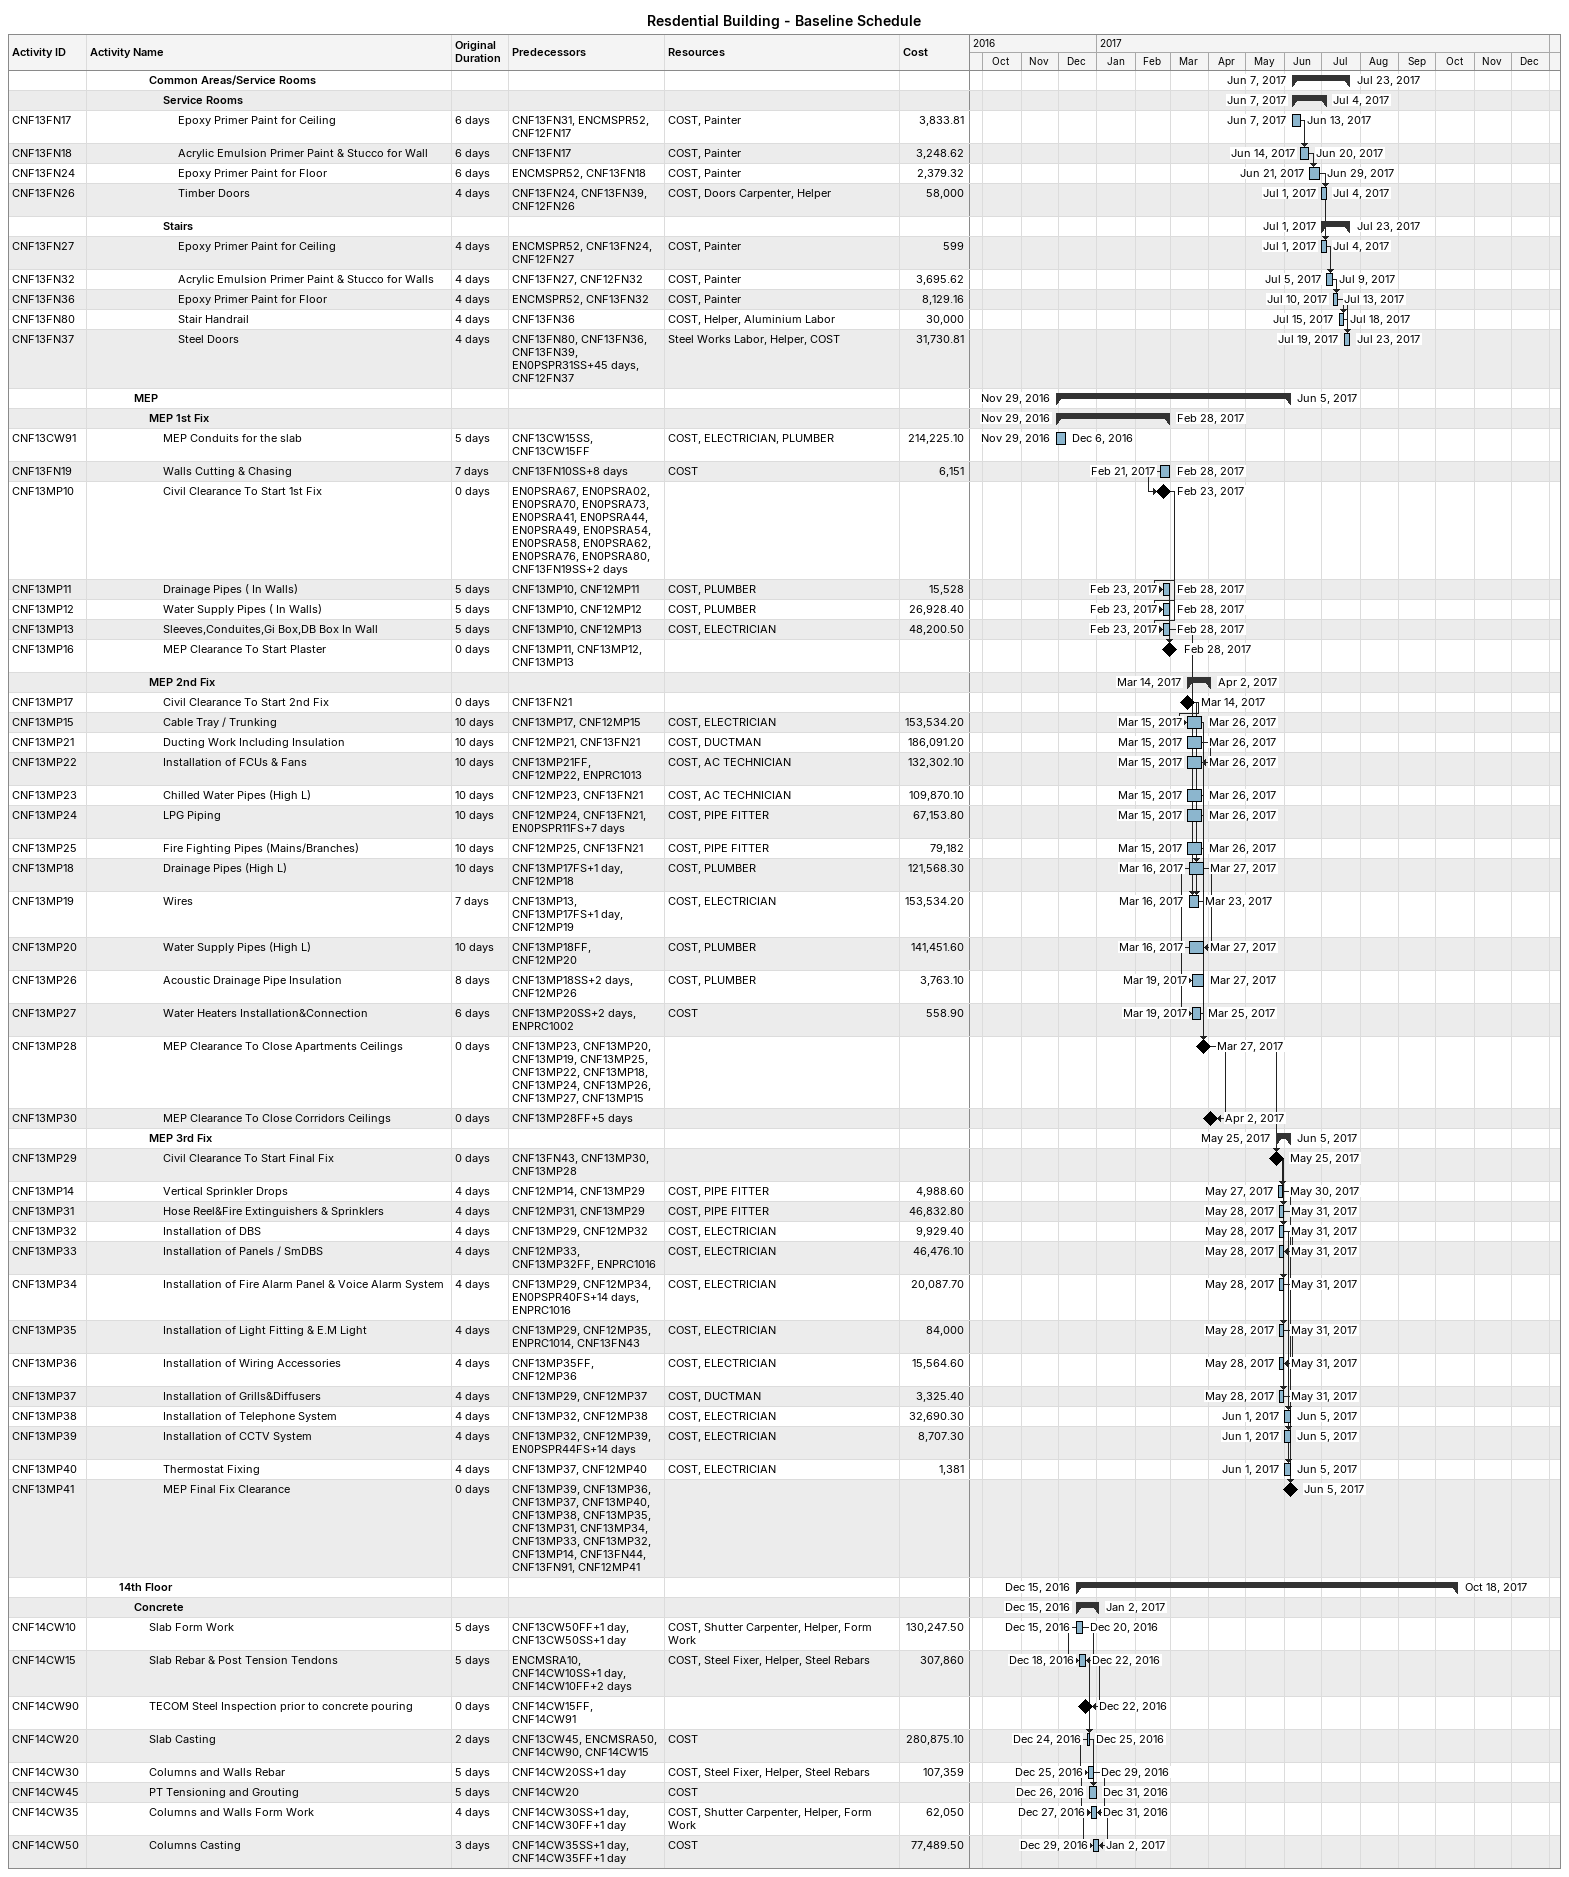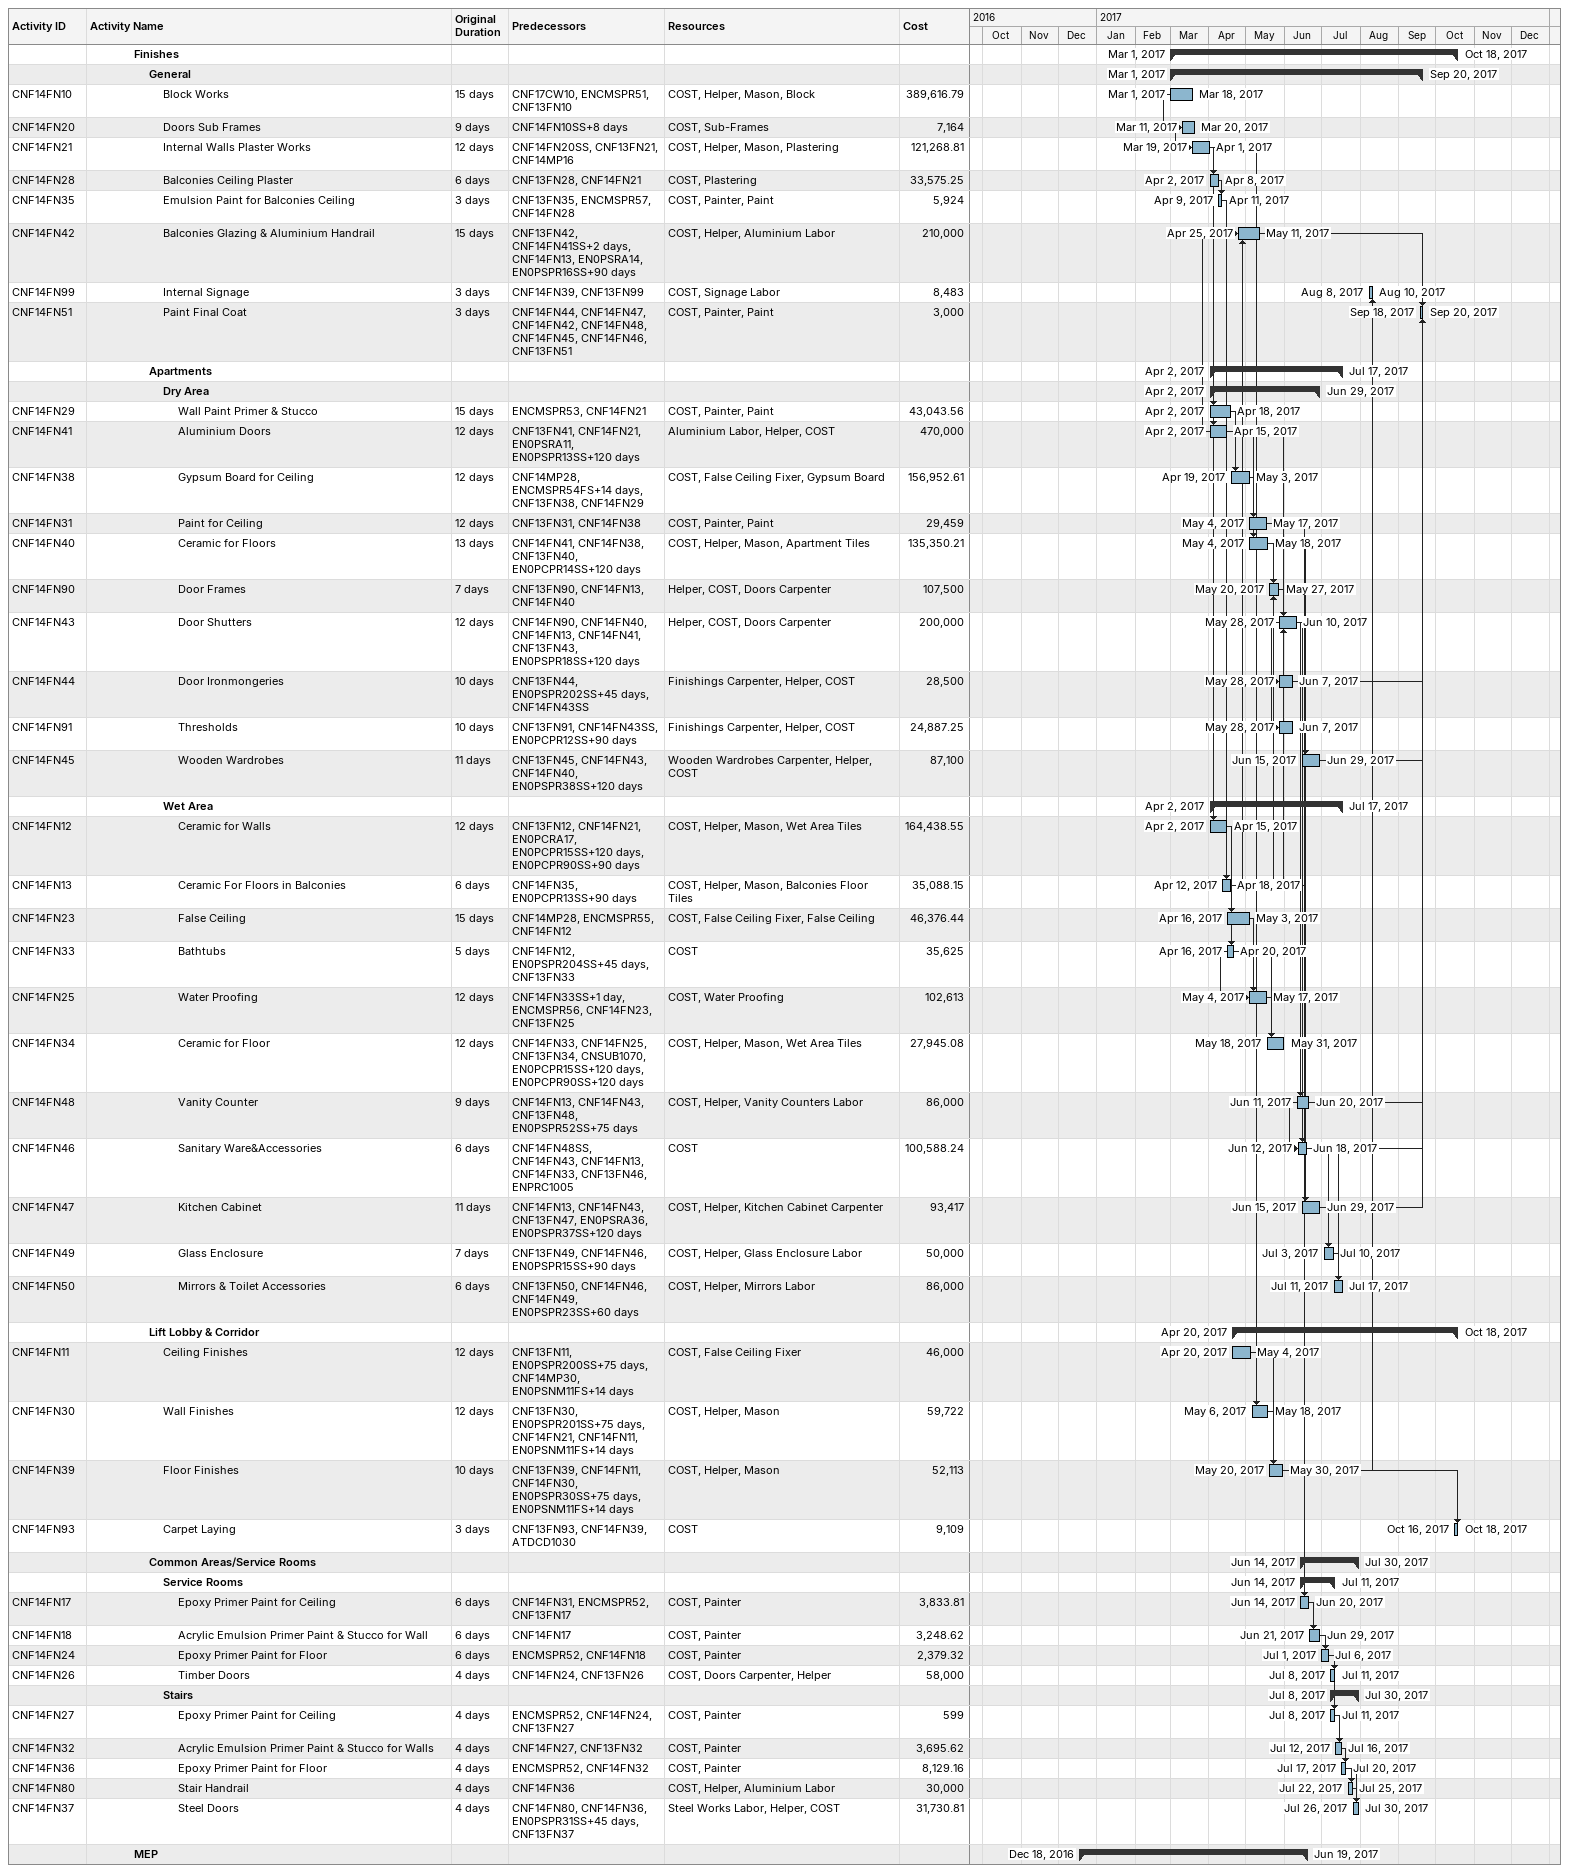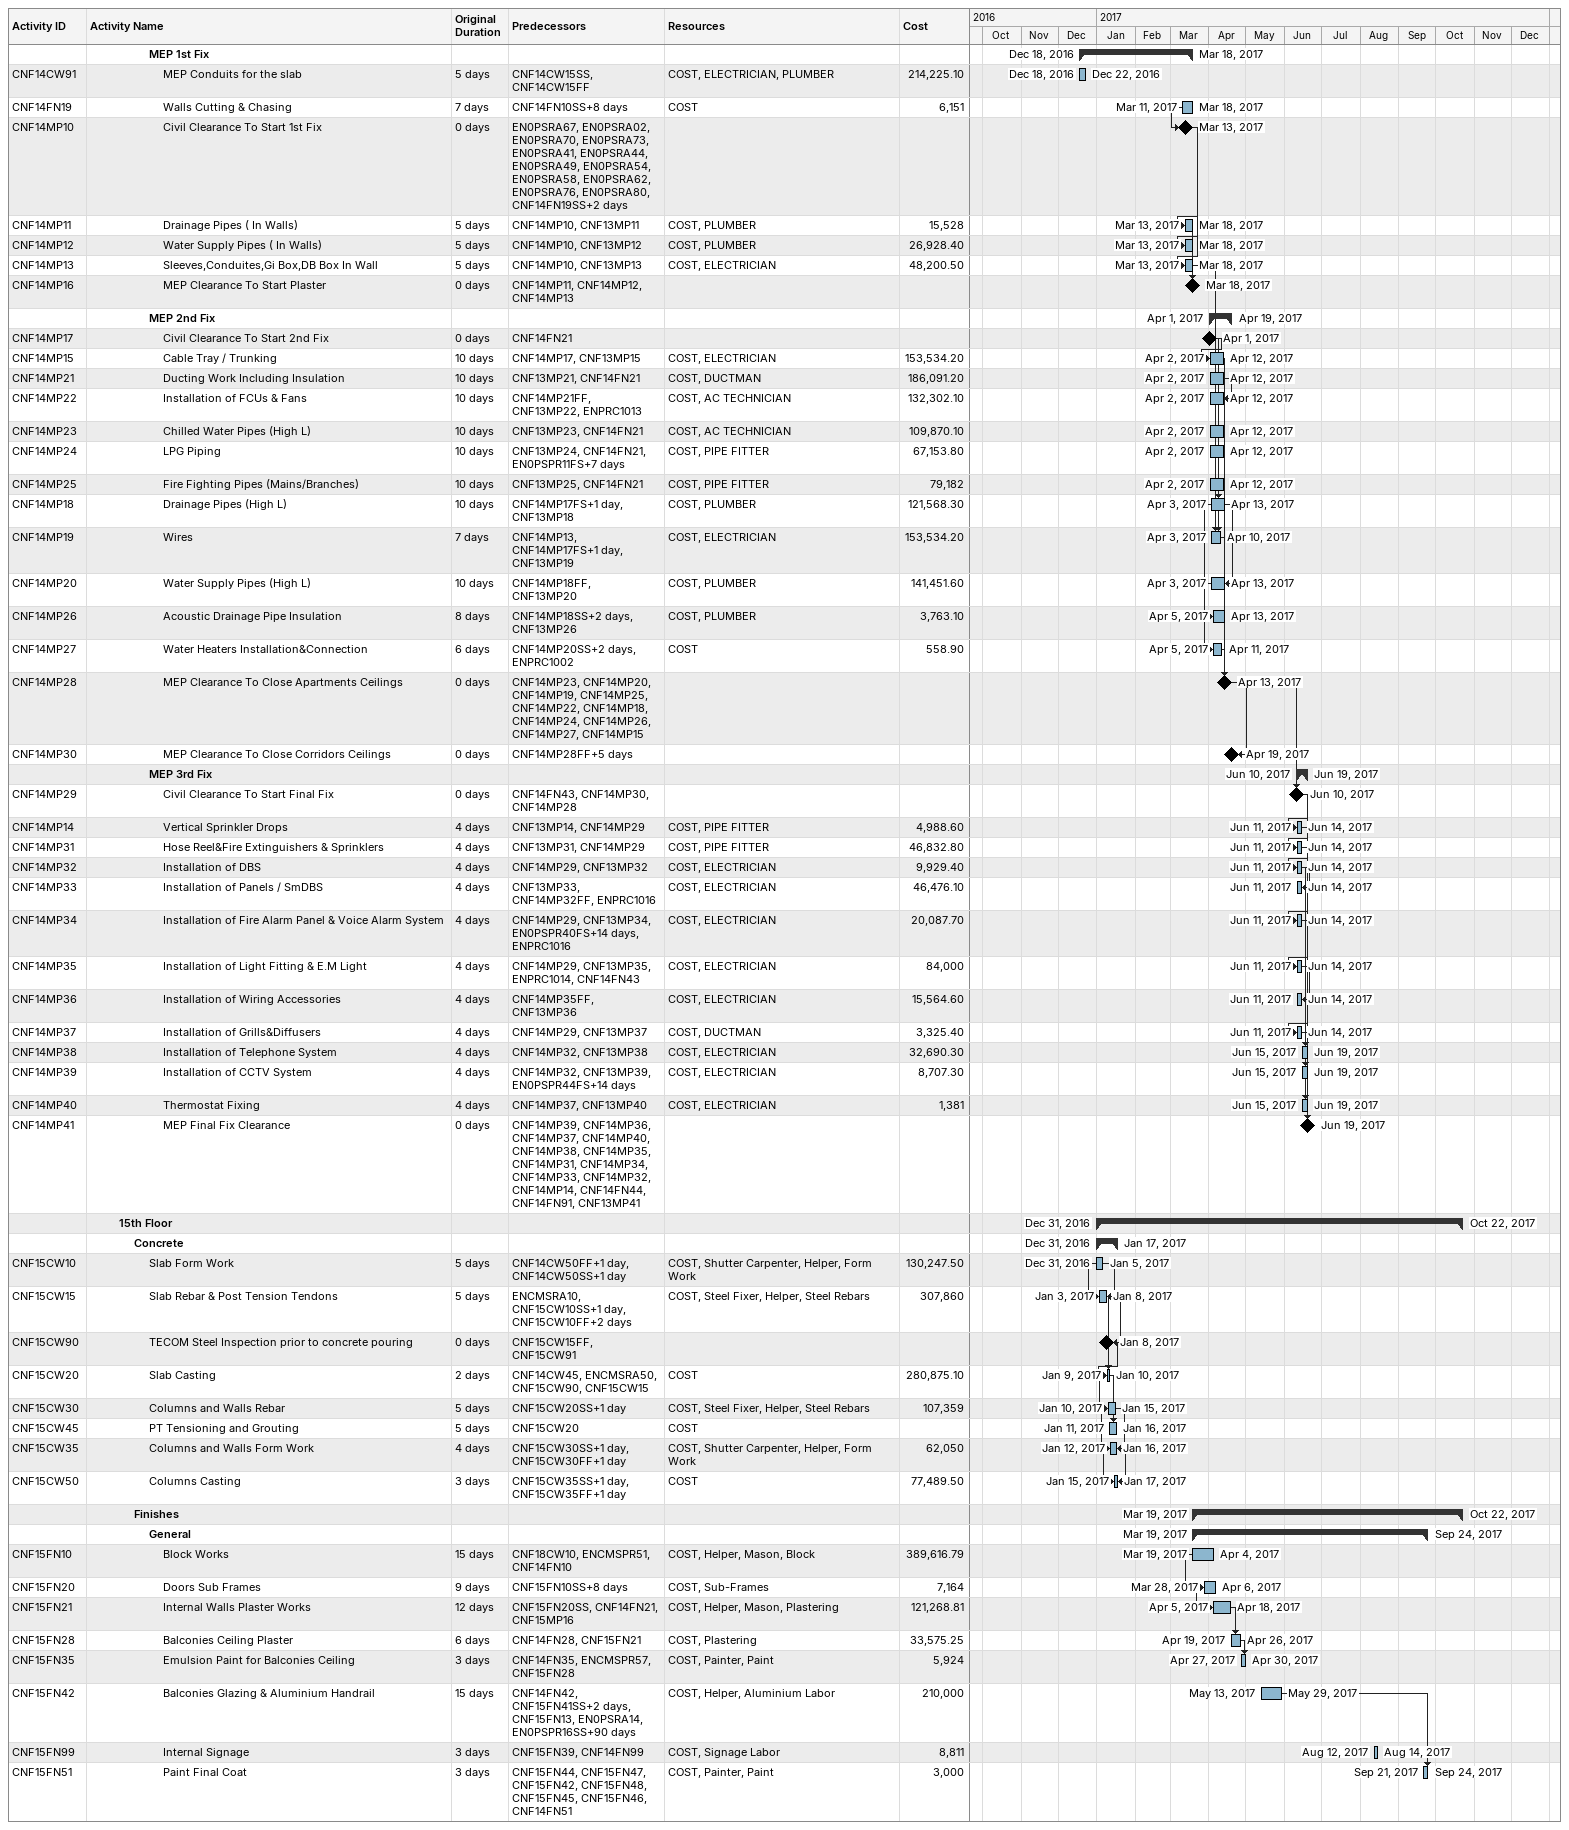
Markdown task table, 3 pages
Resdential Building - Baseline Schedule

| ID | Level | Task | Original duration | Start | Finish | Predecessors | Resources | Cost |
|---|---|---|---|---|---|---|---|---|
|  | 5 | **Common Areas/Service Rooms** |  | 2017-06-07 | 2017-07-23 |  |  |  |
|  | 6 | **Service Rooms** |  | 2017-06-07 | 2017-07-04 |  |  |  |
| CNF13FN17 | 7 | Epoxy Primer Paint for Ceiling | 6d | 2017-06-07 | 2017-06-13 | CNF13FN31, ENCMSPR52, CNF12FN17 | COST, Painter | 3833.81 |
| CNF13FN18 | 7 | Acrylic Emulsion Primer Paint & Stucco for Wall | 6d | 2017-06-14 | 2017-06-20 | CNF13FN17 | COST, Painter | 3248.62 |
| CNF13FN24 | 7 | Epoxy Primer Paint for Floor | 6d | 2017-06-21 | 2017-06-29 | ENCMSPR52, CNF13FN18 | COST, Painter | 2379.32 |
| CNF13FN26 | 7 | Timber Doors | 4d | 2017-07-01 | 2017-07-04 | CNF13FN24, CNF13FN39, CNF12FN26 | COST, Doors Carpenter, Helper | 58000 |
|  | 6 | **Stairs** |  | 2017-07-01 | 2017-07-23 |  |  |  |
| CNF13FN27 | 7 | Epoxy Primer Paint for Ceiling | 4d | 2017-07-01 | 2017-07-04 | ENCMSPR52, CNF13FN24, CNF12FN27 | COST, Painter | 599 |
| CNF13FN32 | 7 | Acrylic Emulsion Primer Paint & Stucco for Walls | 4d | 2017-07-05 | 2017-07-09 | CNF13FN27, CNF12FN32 | COST, Painter | 3695.62 |
| CNF13FN36 | 7 | Epoxy Primer Paint for Floor | 4d | 2017-07-10 | 2017-07-13 | ENCMSPR52, CNF13FN32 | COST, Painter | 8129.16 |
| CNF13FN80 | 7 | Stair Handrail | 4d | 2017-07-15 | 2017-07-18 | CNF13FN36 | COST, Helper, Aluminium Labor | 30000 |
| CNF13FN37 | 7 | Steel Doors | 4d | 2017-07-19 | 2017-07-23 | CNF13FN80, CNF13FN36, CNF13FN39, EN0PSPR31SS+45d, CNF12FN37 | Steel Works Labor, Helper, COST | 31730.81 |
|  | 4 | **MEP** |  | 2016-11-29 | 2017-06-05 |  |  |  |
|  | 5 | **MEP 1st Fix** |  | 2016-11-29 | 2017-02-28 |  |  |  |
| CNF13CW91 | 6 | MEP Conduits for the slab | 5d | 2016-11-29 | 2016-12-06 | CNF13CW15SS, CNF13CW15FF | COST, ELECTRICIAN, PLUMBER | 214225.10 |
| CNF13FN19 | 6 | Walls Cutting & Chasing | 7d | 2017-02-21 | 2017-02-28 | CNF13FN10SS+8d | COST | 6151 |
| CNF13MP10 | 6 | Civil Clearance To Start 1st Fix | 0d | 2017-02-23 | 2017-02-23 | EN0PSRA67, EN0PSRA02, EN0PSRA70, EN0PSRA73, EN0PSRA41, EN0PSRA44, EN0PSRA49, EN0PSRA54, EN0PSRA58, EN0PSRA62, EN0PSRA76, EN0PSRA80, CNF13FN19SS+2d |  |  |
| CNF13MP11 | 6 | Drainage Pipes ( In Walls) | 5d | 2017-02-23 | 2017-02-28 | CNF13MP10, CNF12MP11 | COST, PLUMBER | 15528 |
| CNF13MP12 | 6 | Water Supply Pipes ( In Walls) | 5d | 2017-02-23 | 2017-02-28 | CNF13MP10, CNF12MP12 | COST, PLUMBER | 26928.40 |
| CNF13MP13 | 6 | Sleeves,Conduites,Gi Box,DB Box In Wall | 5d | 2017-02-23 | 2017-02-28 | CNF13MP10, CNF12MP13 | COST, ELECTRICIAN | 48200.50 |
| CNF13MP16 | 6 | MEP Clearance To Start Plaster | 0d | 2017-02-28 | 2017-02-28 | CNF13MP11, CNF13MP12, CNF13MP13 |  |  |
|  | 5 | **MEP 2nd Fix** |  | 2017-03-14 | 2017-04-02 |  |  |  |
| CNF13MP17 | 6 | Civil Clearance To Start 2nd Fix | 0d | 2017-03-14 | 2017-03-14 | CNF13FN21 |  |  |
| CNF13MP15 | 6 | Cable Tray / Trunking | 10d | 2017-03-15 | 2017-03-26 | CNF13MP17, CNF12MP15 | COST, ELECTRICIAN | 153534.20 |
| CNF13MP21 | 6 | Ducting Work Including Insulation | 10d | 2017-03-15 | 2017-03-26 | CNF12MP21, CNF13FN21 | COST, DUCTMAN | 186091.20 |
| CNF13MP22 | 6 | Installation of FCUs & Fans | 10d | 2017-03-15 | 2017-03-26 | CNF13MP21FF, CNF12MP22, ENPRC1013 | COST, AC TECHNICIAN | 132302.10 |
| CNF13MP23 | 6 | Chilled Water Pipes (High L) | 10d | 2017-03-15 | 2017-03-26 | CNF12MP23, CNF13FN21 | COST, AC TECHNICIAN | 109870.10 |
| CNF13MP24 | 6 | LPG Piping | 10d | 2017-03-15 | 2017-03-26 | CNF12MP24, CNF13FN21, EN0PSPR11FS+7d | COST, PIPE FITTER | 67153.80 |
| CNF13MP25 | 6 | Fire Fighting Pipes (Mains/Branches) | 10d | 2017-03-15 | 2017-03-26 | CNF12MP25, CNF13FN21 | COST, PIPE FITTER | 79182 |
| CNF13MP18 | 6 | Drainage Pipes (High L) | 10d | 2017-03-16 | 2017-03-27 | CNF13MP17FS+1d, CNF12MP18 | COST, PLUMBER | 121568.30 |
| CNF13MP19 | 6 | Wires | 7d | 2017-03-16 | 2017-03-23 | CNF13MP13, CNF13MP17FS+1d, CNF12MP19 | COST, ELECTRICIAN | 153534.20 |
| CNF13MP20 | 6 | Water Supply Pipes (High L) | 10d | 2017-03-16 | 2017-03-27 | CNF13MP18FF, CNF12MP20 | COST, PLUMBER | 141451.60 |
| CNF13MP26 | 6 | Acoustic Drainage Pipe Insulation | 8d | 2017-03-19 | 2017-03-27 | CNF13MP18SS+2d, CNF12MP26 | COST, PLUMBER | 3763.10 |
| CNF13MP27 | 6 | Water Heaters Installation&Connection | 6d | 2017-03-19 | 2017-03-25 | CNF13MP20SS+2d, ENPRC1002 | COST | 558.90 |
| CNF13MP28 | 6 | MEP Clearance To Close Apartments Ceilings | 0d | 2017-03-27 | 2017-03-27 | CNF13MP23, CNF13MP20, CNF13MP19, CNF13MP25, CNF13MP22, CNF13MP18, CNF13MP24, CNF13MP26, CNF13MP27, CNF13MP15 |  |  |
| CNF13MP30 | 6 | MEP Clearance To Close Corridors Ceilings | 0d | 2017-04-02 | 2017-04-02 | CNF13MP28FF+5d |  |  |
|  | 5 | **MEP 3rd Fix** |  | 2017-05-25 | 2017-06-05 |  |  |  |
| CNF13MP29 | 6 | Civil Clearance To Start Final Fix | 0d | 2017-05-25 | 2017-05-25 | CNF13FN43, CNF13MP30, CNF13MP28 |  |  |
| CNF13MP14 | 6 | Vertical Sprinkler Drops | 4d | 2017-05-27 | 2017-05-30 | CNF12MP14, CNF13MP29 | COST, PIPE FITTER | 4988.60 |
| CNF13MP31 | 6 | Hose Reel&Fire Extinguishers & Sprinklers | 4d | 2017-05-28 | 2017-05-31 | CNF12MP31, CNF13MP29 | COST, PIPE FITTER | 46832.80 |
| CNF13MP32 | 6 | Installation of DBS | 4d | 2017-05-28 | 2017-05-31 | CNF13MP29, CNF12MP32 | COST, ELECTRICIAN | 9929.40 |
| CNF13MP33 | 6 | Installation of Panels / SmDBS | 4d | 2017-05-28 | 2017-05-31 | CNF12MP33, CNF13MP32FF, ENPRC1016 | COST, ELECTRICIAN | 46476.10 |
| CNF13MP34 | 6 | Installation of Fire Alarm Panel & Voice Alarm System | 4d | 2017-05-28 | 2017-05-31 | CNF13MP29, CNF12MP34, EN0PSPR40FS+14d, ENPRC1016 | COST, ELECTRICIAN | 20087.70 |
| CNF13MP35 | 6 | Installation of Light Fitting & E.M Light | 4d | 2017-05-28 | 2017-05-31 | CNF13MP29, CNF12MP35, ENPRC1014, CNF13FN43 | COST, ELECTRICIAN | 84000 |
| CNF13MP36 | 6 | Installation of Wiring Accessories | 4d | 2017-05-28 | 2017-05-31 | CNF13MP35FF, CNF12MP36 | COST, ELECTRICIAN | 15564.60 |
| CNF13MP37 | 6 | Installation of Grills&Diffusers | 4d | 2017-05-28 | 2017-05-31 | CNF13MP29, CNF12MP37 | COST, DUCTMAN | 3325.40 |
| CNF13MP38 | 6 | Installation of Telephone System | 4d | 2017-06-01 | 2017-06-05 | CNF13MP32, CNF12MP38 | COST, ELECTRICIAN | 32690.30 |
| CNF13MP39 | 6 | Installation of CCTV System | 4d | 2017-06-01 | 2017-06-05 | CNF13MP32, CNF12MP39, EN0PSPR44FS+14d | COST, ELECTRICIAN | 8707.30 |
| CNF13MP40 | 6 | Thermostat Fixing | 4d | 2017-06-01 | 2017-06-05 | CNF13MP37, CNF12MP40 | COST, ELECTRICIAN | 1381 |
| CNF13MP41 | 6 | MEP Final Fix Clearance | 0d | 2017-06-05 | 2017-06-05 | CNF13MP39, CNF13MP36, CNF13MP37, CNF13MP40, CNF13MP38, CNF13MP35, CNF13MP31, CNF13MP34, CNF13MP33, CNF13MP32, CNF13MP14, CNF13FN44, CNF13FN91, CNF12MP41 |  |  |
|  | 3 | **14th Floor** |  | 2016-12-15 | 2017-10-18 |  |  |  |
|  | 4 | **Concrete** |  | 2016-12-15 | 2017-01-02 |  |  |  |
| CNF14CW10 | 5 | Slab Form Work | 5d | 2016-12-15 | 2016-12-20 | CNF13CW50FF+1d, CNF13CW50SS+1d | COST, Shutter Carpenter, Helper, Form Work | 130247.50 |
| CNF14CW15 | 5 | Slab Rebar & Post Tension Tendons | 5d | 2016-12-18 | 2016-12-22 | ENCMSRA10, CNF14CW10SS+1d, CNF14CW10FF+2d | COST, Steel Fixer, Helper, Steel Rebars | 307860 |
| CNF14CW90 | 5 | TECOM Steel Inspection prior to concrete pouring | 0d | 2016-12-22 | 2016-12-22 | CNF14CW15FF, CNF14CW91 |  |  |
| CNF14CW20 | 5 | Slab Casting | 2d | 2016-12-24 | 2016-12-25 | CNF13CW45, ENCMSRA50, CNF14CW90, CNF14CW15 | COST | 280875.10 |
| CNF14CW30 | 5 | Columns and Walls Rebar | 5d | 2016-12-25 | 2016-12-29 | CNF14CW20SS+1d | COST, Steel Fixer, Helper, Steel Rebars | 107359 |
| CNF14CW45 | 5 | PT Tensioning and Grouting | 5d | 2016-12-26 | 2016-12-31 | CNF14CW20 | COST |  |
| CNF14CW35 | 5 | Columns and Walls Form Work | 4d | 2016-12-27 | 2016-12-31 | CNF14CW30SS+1d, CNF14CW30FF+1d | COST, Shutter Carpenter, Helper, Form Work | 62050 |
| CNF14CW50 | 5 | Columns Casting | 3d | 2016-12-29 | 2017-01-02 | CNF14CW35SS+1d, CNF14CW35FF+1d | COST | 77489.50 |
|  | 4 | **Finishes** |  | 2017-03-01 | 2017-10-18 |  |  |  |
|  | 5 | **General** |  | 2017-03-01 | 2017-09-20 |  |  |  |
| CNF14FN10 | 6 | Block Works | 15d | 2017-03-01 | 2017-03-18 | CNF17CW10, ENCMSPR51, CNF13FN10 | COST, Helper, Mason, Block | 389616.79 |
| CNF14FN20 | 6 | Doors Sub Frames | 9d | 2017-03-11 | 2017-03-20 | CNF14FN10SS+8d | COST, Sub-Frames | 7164 |
| CNF14FN21 | 6 | Internal Walls Plaster Works | 12d | 2017-03-19 | 2017-04-01 | CNF14FN20SS, CNF13FN21, CNF14MP16 | COST, Helper, Mason, Plastering | 121268.81 |
| CNF14FN28 | 6 | Balconies Ceiling Plaster | 6d | 2017-04-02 | 2017-04-08 | CNF13FN28, CNF14FN21 | COST, Plastering | 33575.25 |
| CNF14FN35 | 6 | Emulsion Paint for Balconies Ceiling | 3d | 2017-04-09 | 2017-04-11 | CNF13FN35, ENCMSPR57, CNF14FN28 | COST, Painter, Paint | 5924 |
| CNF14FN42 | 6 | Balconies Glazing & Aluminium Handrail | 15d | 2017-04-25 | 2017-05-11 | CNF13FN42, CNF14FN41SS+2d, CNF14FN13, EN0PSRA14, EN0PSPR16SS+90d | COST, Helper, Aluminium Labor | 210000 |
| CNF14FN99 | 6 | Internal Signage | 3d | 2017-08-08 | 2017-08-10 | CNF14FN39, CNF13FN99 | COST, Signage Labor | 8483 |
| CNF14FN51 | 6 | Paint Final Coat | 3d | 2017-09-18 | 2017-09-20 | CNF14FN44, CNF14FN47, CNF14FN42, CNF14FN48, CNF14FN45, CNF14FN46, CNF13FN51 | COST, Painter, Paint | 3000 |
|  | 5 | **Apartments** |  | 2017-04-02 | 2017-07-17 |  |  |  |
|  | 6 | **Dry Area** |  | 2017-04-02 | 2017-06-29 |  |  |  |
| CNF14FN29 | 7 | Wall Paint Primer & Stucco | 15d | 2017-04-02 | 2017-04-18 | ENCMSPR53, CNF14FN21 | COST, Painter, Paint | 43043.56 |
| CNF14FN41 | 7 | Aluminium Doors | 12d | 2017-04-02 | 2017-04-15 | CNF13FN41, CNF14FN21, EN0PSRA11, EN0PSPR13SS+120d | Aluminium Labor, Helper, COST | 470000 |
| CNF14FN38 | 7 | Gypsum Board for Ceiling | 12d | 2017-04-19 | 2017-05-03 | CNF14MP28, ENCMSPR54FS+14d, CNF13FN38, CNF14FN29 | COST, False Ceiling Fixer, Gypsum Board | 156952.61 |
| CNF14FN31 | 7 | Paint for Ceiling | 12d | 2017-05-04 | 2017-05-17 | CNF13FN31, CNF14FN38 | COST, Painter, Paint | 29459 |
| CNF14FN40 | 7 | Ceramic for Floors | 13d | 2017-05-04 | 2017-05-18 | CNF14FN41, CNF14FN38, CNF13FN40, EN0PCPR14SS+120d | COST, Helper, Mason, Apartment Tiles | 135350.21 |
| CNF14FN90 | 7 | Door Frames | 7d | 2017-05-20 | 2017-05-27 | CNF13FN90, CNF14FN13, CNF14FN40 | Helper, COST, Doors Carpenter | 107500 |
| CNF14FN43 | 7 | Door Shutters | 12d | 2017-05-28 | 2017-06-10 | CNF14FN90, CNF14FN40, CNF14FN13, CNF14FN41, CNF13FN43, EN0PSPR18SS+120d | Helper, COST, Doors Carpenter | 200000 |
| CNF14FN44 | 7 | Door Ironmongeries | 10d | 2017-05-28 | 2017-06-07 | CNF13FN44, EN0PSPR202SS+45d, CNF14FN43SS | Finishings Carpenter, Helper, COST | 28500 |
| CNF14FN91 | 7 | Thresholds | 10d | 2017-05-28 | 2017-06-07 | CNF13FN91, CNF14FN43SS, EN0PCPR12SS+90d | Finishings Carpenter, Helper, COST | 24887.25 |
| CNF14FN45 | 7 | Wooden Wardrobes | 11d | 2017-06-15 | 2017-06-29 | CNF13FN45, CNF14FN43, CNF14FN40, EN0PSPR38SS+120d | Wooden Wardrobes Carpenter, Helper, COST | 87100 |
|  | 6 | **Wet Area** |  | 2017-04-02 | 2017-07-17 |  |  |  |
| CNF14FN12 | 7 | Ceramic for Walls | 12d | 2017-04-02 | 2017-04-15 | CNF13FN12, CNF14FN21, EN0PCRA17, EN0PCPR15SS+120d, EN0PCPR90SS+90d | COST, Helper, Mason, Wet Area Tiles | 164438.55 |
| CNF14FN13 | 7 | Ceramic For Floors in Balconies | 6d | 2017-04-12 | 2017-04-18 | CNF14FN35, EN0PCPR13SS+90d | COST, Helper, Mason, Balconies Floor Tiles | 35088.15 |
| CNF14FN23 | 7 | False Ceiling | 15d | 2017-04-16 | 2017-05-03 | CNF14MP28, ENCMSPR55, CNF14FN12 | COST, False Ceiling Fixer, False Ceiling | 46376.44 |
| CNF14FN33 | 7 | Bathtubs | 5d | 2017-04-16 | 2017-04-20 | CNF14FN12, EN0PSPR204SS+45d, CNF13FN33 | COST | 35625 |
| CNF14FN25 | 7 | Water Proofing | 12d | 2017-05-04 | 2017-05-17 | CNF14FN33SS+1d, ENCMSPR56, CNF14FN23, CNF13FN25 | COST, Water Proofing | 102613 |
| CNF14FN34 | 7 | Ceramic for Floor | 12d | 2017-05-18 | 2017-05-31 | CNF14FN33, CNF14FN25, CNF13FN34, CNSUB1070, EN0PCPR15SS+120d, EN0PCPR90SS+120d | COST, Helper, Mason, Wet Area Tiles | 27945.08 |
| CNF14FN48 | 7 | Vanity Counter | 9d | 2017-06-11 | 2017-06-20 | CNF14FN13, CNF14FN43, CNF13FN48, EN0PSPR52SS+75d | COST, Helper, Vanity Counters Labor | 86000 |
| CNF14FN46 | 7 | Sanitary Ware&Accessories | 6d | 2017-06-12 | 2017-06-18 | CNF14FN48SS, CNF14FN43, CNF14FN13, CNF14FN33, CNF13FN46, ENPRC1005 | COST | 100588.24 |
| CNF14FN47 | 7 | Kitchen Cabinet | 11d | 2017-06-15 | 2017-06-29 | CNF14FN13, CNF14FN43, CNF13FN47, EN0PSRA36, EN0PSPR37SS+120d | COST, Helper, Kitchen Cabinet Carpenter | 93417 |
| CNF14FN49 | 7 | Glass Enclosure | 7d | 2017-07-03 | 2017-07-10 | CNF13FN49, CNF14FN46, EN0PSPR15SS+90d | COST, Helper, Glass Enclosure Labor | 50000 |
| CNF14FN50 | 7 | Mirrors & Toilet Accessories | 6d | 2017-07-11 | 2017-07-17 | CNF13FN50, CNF14FN46, CNF14FN49, EN0PSPR23SS+60d | COST, Helper, Mirrors Labor | 86000 |
|  | 5 | **Lift Lobby & Corridor** |  | 2017-04-20 | 2017-10-18 |  |  |  |
| CNF14FN11 | 6 | Ceiling Finishes | 12d | 2017-04-20 | 2017-05-04 | CNF13FN11, EN0PSPR200SS+75d, CNF14MP30, EN0PSNM11FS+14d | COST, False Ceiling Fixer | 46000 |
| CNF14FN30 | 6 | Wall Finishes | 12d | 2017-05-06 | 2017-05-18 | CNF13FN30, EN0PSPR201SS+75d, CNF14FN21, CNF14FN11, EN0PSNM11FS+14d | COST, Helper, Mason | 59722 |
| CNF14FN39 | 6 | Floor Finishes | 10d | 2017-05-20 | 2017-05-30 | CNF13FN39, CNF14FN11, CNF14FN30, EN0PSPR30SS+75d, EN0PSNM11FS+14d | COST, Helper, Mason | 52113 |
| CNF14FN93 | 6 | Carpet Laying | 3d | 2017-10-16 | 2017-10-18 | CNF13FN93, CNF14FN39, ATDCD1030 | COST | 9109 |
|  | 5 | **Common Areas/Service Rooms** |  | 2017-06-14 | 2017-07-30 |  |  |  |
|  | 6 | **Service Rooms** |  | 2017-06-14 | 2017-07-11 |  |  |  |
| CNF14FN17 | 7 | Epoxy Primer Paint for Ceiling | 6d | 2017-06-14 | 2017-06-20 | CNF14FN31, ENCMSPR52, CNF13FN17 | COST, Painter | 3833.81 |
| CNF14FN18 | 7 | Acrylic Emulsion Primer Paint & Stucco for Wall | 6d | 2017-06-21 | 2017-06-29 | CNF14FN17 | COST, Painter | 3248.62 |
| CNF14FN24 | 7 | Epoxy Primer Paint for Floor | 6d | 2017-07-01 | 2017-07-06 | ENCMSPR52, CNF14FN18 | COST, Painter | 2379.32 |
| CNF14FN26 | 7 | Timber Doors | 4d | 2017-07-08 | 2017-07-11 | CNF14FN24, CNF13FN26 | COST, Doors Carpenter, Helper | 58000 |
|  | 6 | **Stairs** |  | 2017-07-08 | 2017-07-30 |  |  |  |
| CNF14FN27 | 7 | Epoxy Primer Paint for Ceiling | 4d | 2017-07-08 | 2017-07-11 | ENCMSPR52, CNF14FN24, CNF13FN27 | COST, Painter | 599 |
| CNF14FN32 | 7 | Acrylic Emulsion Primer Paint & Stucco for Walls | 4d | 2017-07-12 | 2017-07-16 | CNF14FN27, CNF13FN32 | COST, Painter | 3695.62 |
| CNF14FN36 | 7 | Epoxy Primer Paint for Floor | 4d | 2017-07-17 | 2017-07-20 | ENCMSPR52, CNF14FN32 | COST, Painter | 8129.16 |
| CNF14FN80 | 7 | Stair Handrail | 4d | 2017-07-22 | 2017-07-25 | CNF14FN36 | COST, Helper, Aluminium Labor | 30000 |
| CNF14FN37 | 7 | Steel Doors | 4d | 2017-07-26 | 2017-07-30 | CNF14FN80, CNF14FN36, EN0PSPR31SS+45d, CNF13FN37 | Steel Works Labor, Helper, COST | 31730.81 |
|  | 4 | **MEP** |  | 2016-12-18 | 2017-06-19 |  |  |  |
|  | 5 | **MEP 1st Fix** |  | 2016-12-18 | 2017-03-18 |  |  |  |
| CNF14CW91 | 6 | MEP Conduits for the slab | 5d | 2016-12-18 | 2016-12-22 | CNF14CW15SS, CNF14CW15FF | COST, ELECTRICIAN, PLUMBER | 214225.10 |
| CNF14FN19 | 6 | Walls Cutting & Chasing | 7d | 2017-03-11 | 2017-03-18 | CNF14FN10SS+8d | COST | 6151 |
| CNF14MP10 | 6 | Civil Clearance To Start 1st Fix | 0d | 2017-03-13 | 2017-03-13 | EN0PSRA67, EN0PSRA02, EN0PSRA70, EN0PSRA73, EN0PSRA41, EN0PSRA44, EN0PSRA49, EN0PSRA54, EN0PSRA58, EN0PSRA62, EN0PSRA76, EN0PSRA80, CNF14FN19SS+2d |  |  |
| CNF14MP11 | 6 | Drainage Pipes ( In Walls) | 5d | 2017-03-13 | 2017-03-18 | CNF14MP10, CNF13MP11 | COST, PLUMBER | 15528 |
| CNF14MP12 | 6 | Water Supply Pipes ( In Walls) | 5d | 2017-03-13 | 2017-03-18 | CNF14MP10, CNF13MP12 | COST, PLUMBER | 26928.40 |
| CNF14MP13 | 6 | Sleeves,Conduites,Gi Box,DB Box In Wall | 5d | 2017-03-13 | 2017-03-18 | CNF14MP10, CNF13MP13 | COST, ELECTRICIAN | 48200.50 |
| CNF14MP16 | 6 | MEP Clearance To Start Plaster | 0d | 2017-03-18 | 2017-03-18 | CNF14MP11, CNF14MP12, CNF14MP13 |  |  |
|  | 5 | **MEP 2nd Fix** |  | 2017-04-01 | 2017-04-19 |  |  |  |
| CNF14MP17 | 6 | Civil Clearance To Start 2nd Fix | 0d | 2017-04-01 | 2017-04-01 | CNF14FN21 |  |  |
| CNF14MP15 | 6 | Cable Tray / Trunking | 10d | 2017-04-02 | 2017-04-12 | CNF14MP17, CNF13MP15 | COST, ELECTRICIAN | 153534.20 |
| CNF14MP21 | 6 | Ducting Work Including Insulation | 10d | 2017-04-02 | 2017-04-12 | CNF13MP21, CNF14FN21 | COST, DUCTMAN | 186091.20 |
| CNF14MP22 | 6 | Installation of FCUs & Fans | 10d | 2017-04-02 | 2017-04-12 | CNF14MP21FF, CNF13MP22, ENPRC1013 | COST, AC TECHNICIAN | 132302.10 |
| CNF14MP23 | 6 | Chilled Water Pipes (High L) | 10d | 2017-04-02 | 2017-04-12 | CNF13MP23, CNF14FN21 | COST, AC TECHNICIAN | 109870.10 |
| CNF14MP24 | 6 | LPG Piping | 10d | 2017-04-02 | 2017-04-12 | CNF13MP24, CNF14FN21, EN0PSPR11FS+7d | COST, PIPE FITTER | 67153.80 |
| CNF14MP25 | 6 | Fire Fighting Pipes (Mains/Branches) | 10d | 2017-04-02 | 2017-04-12 | CNF13MP25, CNF14FN21 | COST, PIPE FITTER | 79182 |
| CNF14MP18 | 6 | Drainage Pipes (High L) | 10d | 2017-04-03 | 2017-04-13 | CNF14MP17FS+1d, CNF13MP18 | COST, PLUMBER | 121568.30 |
| CNF14MP19 | 6 | Wires | 7d | 2017-04-03 | 2017-04-10 | CNF14MP13, CNF14MP17FS+1d, CNF13MP19 | COST, ELECTRICIAN | 153534.20 |
| CNF14MP20 | 6 | Water Supply Pipes (High L) | 10d | 2017-04-03 | 2017-04-13 | CNF14MP18FF, CNF13MP20 | COST, PLUMBER | 141451.60 |
| CNF14MP26 | 6 | Acoustic Drainage Pipe Insulation | 8d | 2017-04-05 | 2017-04-13 | CNF14MP18SS+2d, CNF13MP26 | COST, PLUMBER | 3763.10 |
| CNF14MP27 | 6 | Water Heaters Installation&Connection | 6d | 2017-04-05 | 2017-04-11 | CNF14MP20SS+2d, ENPRC1002 | COST | 558.90 |
| CNF14MP28 | 6 | MEP Clearance To Close Apartments Ceilings | 0d | 2017-04-13 | 2017-04-13 | CNF14MP23, CNF14MP20, CNF14MP19, CNF14MP25, CNF14MP22, CNF14MP18, CNF14MP24, CNF14MP26, CNF14MP27, CNF14MP15 |  |  |
| CNF14MP30 | 6 | MEP Clearance To Close Corridors Ceilings | 0d | 2017-04-19 | 2017-04-19 | CNF14MP28FF+5d |  |  |
|  | 5 | **MEP 3rd Fix** |  | 2017-06-10 | 2017-06-19 |  |  |  |
| CNF14MP29 | 6 | Civil Clearance To Start Final Fix | 0d | 2017-06-10 | 2017-06-10 | CNF14FN43, CNF14MP30, CNF14MP28 |  |  |
| CNF14MP14 | 6 | Vertical Sprinkler Drops | 4d | 2017-06-11 | 2017-06-14 | CNF13MP14, CNF14MP29 | COST, PIPE FITTER | 4988.60 |
| CNF14MP31 | 6 | Hose Reel&Fire Extinguishers & Sprinklers | 4d | 2017-06-11 | 2017-06-14 | CNF13MP31, CNF14MP29 | COST, PIPE FITTER | 46832.80 |
| CNF14MP32 | 6 | Installation of DBS | 4d | 2017-06-11 | 2017-06-14 | CNF14MP29, CNF13MP32 | COST, ELECTRICIAN | 9929.40 |
| CNF14MP33 | 6 | Installation of Panels / SmDBS | 4d | 2017-06-11 | 2017-06-14 | CNF13MP33, CNF14MP32FF, ENPRC1016 | COST, ELECTRICIAN | 46476.10 |
| CNF14MP34 | 6 | Installation of Fire Alarm Panel & Voice Alarm System | 4d | 2017-06-11 | 2017-06-14 | CNF14MP29, CNF13MP34, EN0PSPR40FS+14d, ENPRC1016 | COST, ELECTRICIAN | 20087.70 |
| CNF14MP35 | 6 | Installation of Light Fitting & E.M Light | 4d | 2017-06-11 | 2017-06-14 | CNF14MP29, CNF13MP35, ENPRC1014, CNF14FN43 | COST, ELECTRICIAN | 84000 |
| CNF14MP36 | 6 | Installation of Wiring Accessories | 4d | 2017-06-11 | 2017-06-14 | CNF14MP35FF, CNF13MP36 | COST, ELECTRICIAN | 15564.60 |
| CNF14MP37 | 6 | Installation of Grills&Diffusers | 4d | 2017-06-11 | 2017-06-14 | CNF14MP29, CNF13MP37 | COST, DUCTMAN | 3325.40 |
| CNF14MP38 | 6 | Installation of Telephone System | 4d | 2017-06-15 | 2017-06-19 | CNF14MP32, CNF13MP38 | COST, ELECTRICIAN | 32690.30 |
| CNF14MP39 | 6 | Installation of CCTV System | 4d | 2017-06-15 | 2017-06-19 | CNF14MP32, CNF13MP39, EN0PSPR44FS+14d | COST, ELECTRICIAN | 8707.30 |
| CNF14MP40 | 6 | Thermostat Fixing | 4d | 2017-06-15 | 2017-06-19 | CNF14MP37, CNF13MP40 | COST, ELECTRICIAN | 1381 |
| CNF14MP41 | 6 | MEP Final Fix Clearance | 0d | 2017-06-19 | 2017-06-19 | CNF14MP39, CNF14MP36, CNF14MP37, CNF14MP40, CNF14MP38, CNF14MP35, CNF14MP31, CNF14MP34, CNF14MP33, CNF14MP32, CNF14MP14, CNF14FN44, CNF14FN91, CNF13MP41 |  |  |
|  | 3 | **15th Floor** |  | 2016-12-31 | 2017-10-22 |  |  |  |
|  | 4 | **Concrete** |  | 2016-12-31 | 2017-01-17 |  |  |  |
| CNF15CW10 | 5 | Slab Form Work | 5d | 2016-12-31 | 2017-01-05 | CNF14CW50FF+1d, CNF14CW50SS+1d | COST, Shutter Carpenter, Helper, Form Work | 130247.50 |
| CNF15CW15 | 5 | Slab Rebar & Post Tension Tendons | 5d | 2017-01-03 | 2017-01-08 | ENCMSRA10, CNF15CW10SS+1d, CNF15CW10FF+2d | COST, Steel Fixer, Helper, Steel Rebars | 307860 |
| CNF15CW90 | 5 | TECOM Steel Inspection prior to concrete pouring | 0d | 2017-01-08 | 2017-01-08 | CNF15CW15FF, CNF15CW91 |  |  |
| CNF15CW20 | 5 | Slab Casting | 2d | 2017-01-09 | 2017-01-10 | CNF14CW45, ENCMSRA50, CNF15CW90, CNF15CW15 | COST | 280875.10 |
| CNF15CW30 | 5 | Columns and Walls Rebar | 5d | 2017-01-10 | 2017-01-15 | CNF15CW20SS+1d | COST, Steel Fixer, Helper, Steel Rebars | 107359 |
| CNF15CW45 | 5 | PT Tensioning and Grouting | 5d | 2017-01-11 | 2017-01-16 | CNF15CW20 | COST |  |
| CNF15CW35 | 5 | Columns and Walls Form Work | 4d | 2017-01-12 | 2017-01-16 | CNF15CW30SS+1d, CNF15CW30FF+1d | COST, Shutter Carpenter, Helper, Form Work | 62050 |
| CNF15CW50 | 5 | Columns Casting | 3d | 2017-01-15 | 2017-01-17 | CNF15CW35SS+1d, CNF15CW35FF+1d | COST | 77489.50 |
|  | 4 | **Finishes** |  | 2017-03-19 | 2017-10-22 |  |  |  |
|  | 5 | **General** |  | 2017-03-19 | 2017-09-24 |  |  |  |
| CNF15FN10 | 6 | Block Works | 15d | 2017-03-19 | 2017-04-04 | CNF18CW10, ENCMSPR51, CNF14FN10 | COST, Helper, Mason, Block | 389616.79 |
| CNF15FN20 | 6 | Doors Sub Frames | 9d | 2017-03-28 | 2017-04-06 | CNF15FN10SS+8d | COST, Sub-Frames | 7164 |
| CNF15FN21 | 6 | Internal Walls Plaster Works | 12d | 2017-04-05 | 2017-04-18 | CNF15FN20SS, CNF14FN21, CNF15MP16 | COST, Helper, Mason, Plastering | 121268.81 |
| CNF15FN28 | 6 | Balconies Ceiling Plaster | 6d | 2017-04-19 | 2017-04-26 | CNF14FN28, CNF15FN21 | COST, Plastering | 33575.25 |
| CNF15FN35 | 6 | Emulsion Paint for Balconies Ceiling | 3d | 2017-04-27 | 2017-04-30 | CNF14FN35, ENCMSPR57, CNF15FN28 | COST, Painter, Paint | 5924 |
| CNF15FN42 | 6 | Balconies Glazing & Aluminium Handrail | 15d | 2017-05-13 | 2017-05-29 | CNF14FN42, CNF15FN41SS+2d, CNF15FN13, EN0PSRA14, EN0PSPR16SS+90d | COST, Helper, Aluminium Labor | 210000 |
| CNF15FN99 | 6 | Internal Signage | 3d | 2017-08-12 | 2017-08-14 | CNF15FN39, CNF14FN99 | COST, Signage Labor | 8811 |
| CNF15FN51 | 6 | Paint Final Coat | 3d | 2017-09-21 | 2017-09-24 | CNF15FN44, CNF15FN47, CNF15FN42, CNF15FN48, CNF15FN45, CNF15FN46, CNF14FN51 | COST, Painter, Paint | 3000 |
